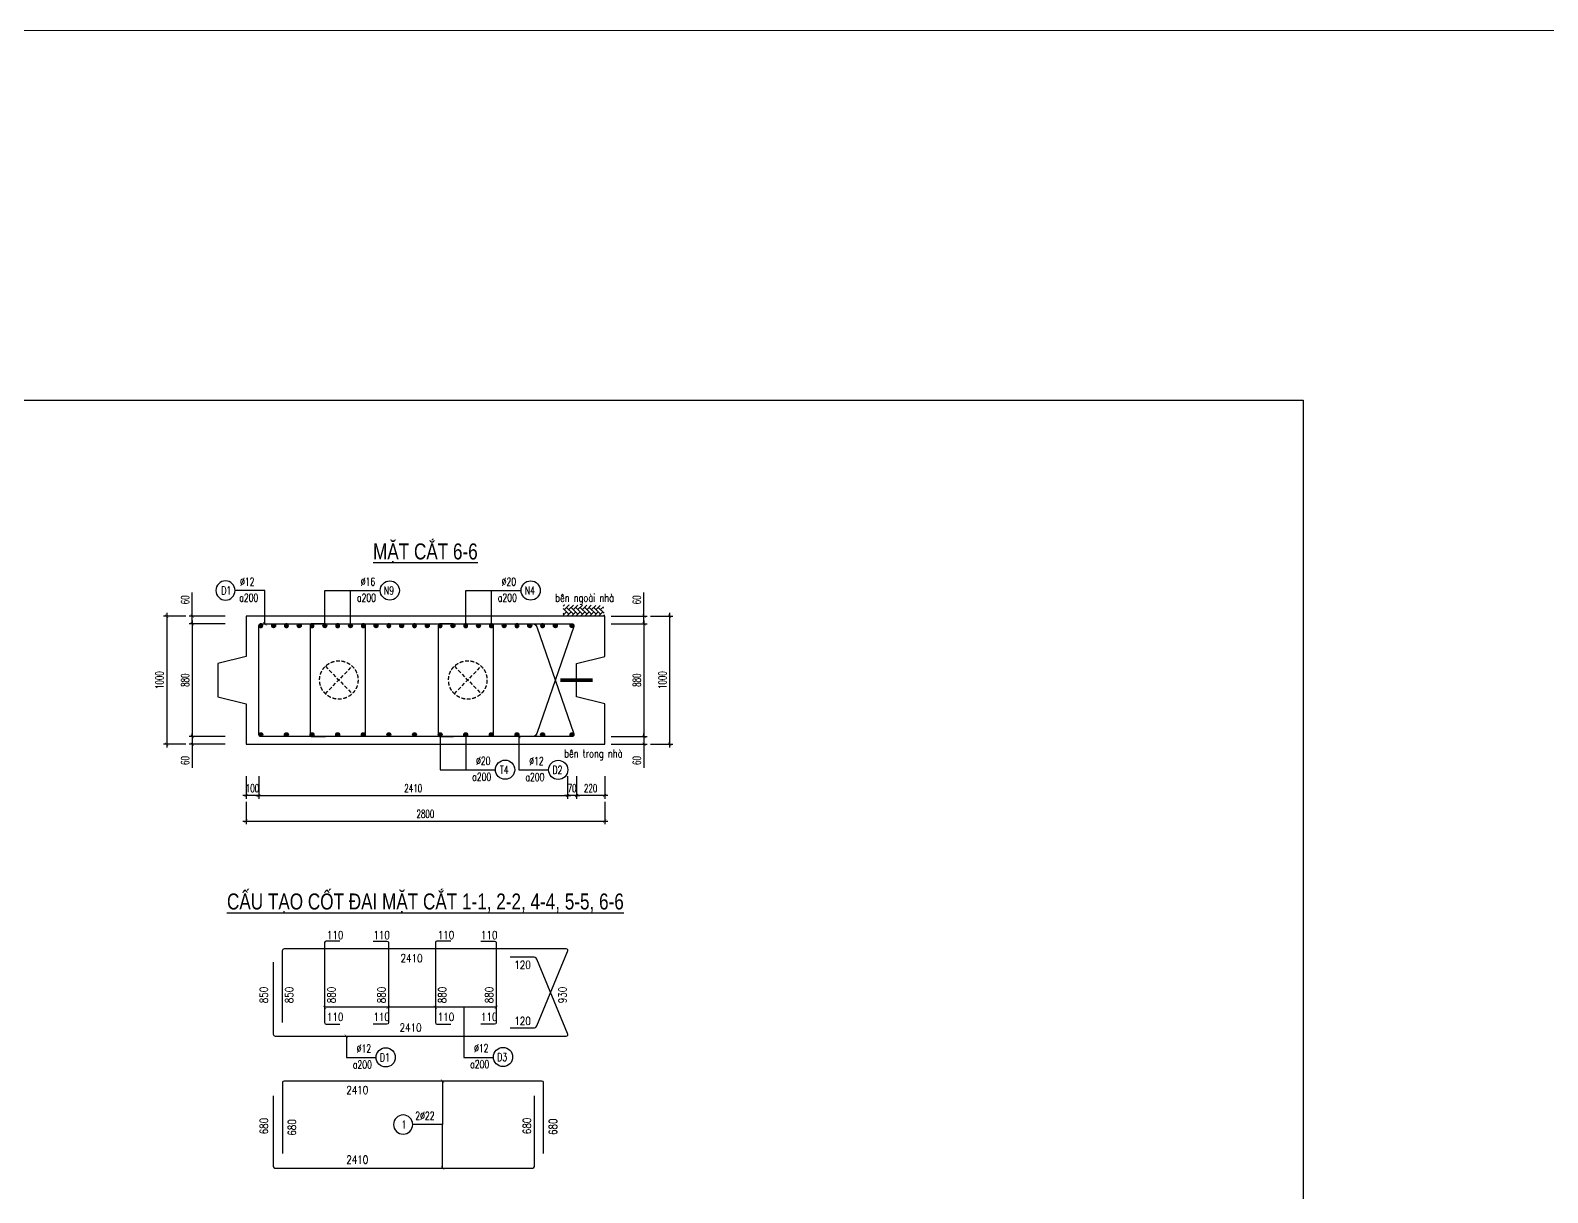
# Model space of a CAD drawing. Header units: millimetres. Extents: x -143483 to 1166745, y -1448440 to -1202244.
# Drawn here: x 18695 to 66085, y -1408353 to -1372063 of the extents above; entities that cross this region are included whole.
import ezdxf
from ezdxf.enums import TextEntityAlignment as Align

# ---------------------------------------------------------------- set-up
doc = ezdxf.new("R2010")
doc.units = ezdxf.units.MM
doc.header["$LTSCALE"] = 30
doc.header["$PDMODE"] = 3
doc.linetypes.add('DASHED', pattern=[19.05, 12.7, -6.35])
doc.layers.get('0').update_dxf_attribs({"lineweight": 9})
doc.layers.get('Defpoints').update_dxf_attribs({"lineweight": 9})
for name, color, linetype in [('ccu11-Cotthep', 9, 'Continuous'), ('ccu11-Dim', 8, 'Continuous'), ('ccu11-Hatch', 8, 'Continuous'), ('ccu11-Text', 31, 'Continuous'), ('ccu11-Thay', 7, 'Continuous'), ('ccu11-Thep', 4, 'Continuous'), ('ccu11-Thep doc', 4, 'Continuous'), ('ccu11-Thepdai', 6, 'Continuous')]:
    doc.layers.add(name, color=color, linetype=linetype)
doc.layers.add('ccu11-Khuat', color=9, linetype='DASHED', lineweight=30)
doc.layers.add('Vicom_thep doc', color=1, linetype='Continuous', lineweight=35)
doc.styles.add('ccu11-dim', font='vnsimli.shx', dxfattribs={"width": 0.65, "bigfont": 'bigfont.shx'})
doc.styles.add('ccu11-VnAvH-B', font='VHAVANB.TTF')
doc.styles.add('ccu11-vnsimli', font='vnsimli.shx', dxfattribs={"width": 0.8, "bigfont": 'vns.shx'})
doc.styles.add('ccu11-vnsimple', font='vnsimple.shx', dxfattribs={"bigfont": 'bigfont.shx'})
doc.styles.add('ccu11_simli', font='vnsimli.shx', dxfattribs={"width": 0.8})
doc.dimstyles.new('ccu11-100', dxfattribs={"dimscale": 100, "dimtxt": 2.5, "dimasz": 1, "dimexe": 1, "dimexo": 2, "dimgap": 1, "dimtad": 1, "dimdec": 0, "dimdsep": 46, "dimtxsty": 'ccu11-dim', "dimblk": 'ARCHTICK', "dimcen": -1, "dimdle": 1, "dimclrd": 256, "dimclre": 256, "dimclrt": 3, "dimadec": 0, "dimazin": 2, "dimtfac": 0.1, "dimtdec": 0, "dimtmove": 0, "dimatfit": 1, "dimldrblk": 'ARCHTICK', "dimfxl": 0, "dimtvp": 0.833333, "dimtolj": 1, "dimtzin": 12, "dimarcsym": 0})
doc.dimstyles.new('ccu11-100x4', dxfattribs={"dimscale": 100, "dimtxt": 2.5, "dimasz": 1, "dimexe": 1, "dimexo": 2, "dimgap": 1, "dimtad": 1, "dimdec": 0, "dimlfac": 0.25, "dimdsep": 46, "dimtxsty": 'ccu11-dim', "dimblk": 'ARCHTICK', "dimcen": -1, "dimdle": 1, "dimclrd": 256, "dimclre": 256, "dimclrt": 3, "dimadec": 0, "dimazin": 2, "dimtfac": 0.1, "dimtdec": 0, "dimtmove": 0, "dimatfit": 1, "dimldrblk": 'ARCHTICK', "dimfxl": 0, "dimtvp": 0.833333, "dimtolj": 1, "dimtzin": 12, "dimarcsym": 0})

# ---------------------------------------------------------------- blocks, each defined once
blk = doc.blocks.new('_ARCHTICK')
at = {"color": 0, "linetype": 'ByBlock', "const_width": 0.15}
blk.add_lwpolyline([(-0.5, -0.5), (0.5, 0.5)], dxfattribs=at)
blk = doc.blocks.new('SHD')
at = {"layer": 'ccu11-Cotthep'}
blk.add_circle((300, 0), 300, dxfattribs=at)
at = {"layer": 'ccu11-Cotthep', "color": 31, "style": 'ccu11_simli', "width": 0.8}
blk.add_attdef('DK', text='', height=250, dxfattribs=at).set_placement((-101, 65), align=Align.BOTTOM_RIGHT)
blk.add_attdef('KH', text='', height=250, dxfattribs=at).set_placement((300, 0), align=Align.MIDDLE)
blk.add_attdef('KC', text='', height=250, dxfattribs=at).set_placement((-101, -142), align=Align.TOP_RIGHT)
blk = doc.blocks.new('MCT')
at = {"ltscale": 0.005}
for p, q in [((-0.49, 0), (0.49, 0)), ((0.35, -0.35), (-0.35, 0.35)), ((-0.35, -0.35), (0.35, 0.35)), ((0, -0.49), (0, 0.49))]:
    blk.add_line(p, q, dxfattribs=at)
blk.add_circle((0, 0), 0.492, dxfattribs=at)
blk = doc.blocks.new('*U669')
at = {"layer": 'ccu11-Thep doc', "xscale": -121.9200000001001, "yscale": 121.9200000001001, "zscale": 121.92, "rotation": 270}
blk.add_blockref('MCT', (0, 0), dxfattribs=at)
blk = doc.blocks.new('*U670')
at = {"layer": 'ccu11-Thep doc', "color": 0, "linetype": 'ByBlock', "lineweight": -2, "transparency": 16777216}
for p in [(0, 0), (800, 0), (1600, 0), (2400, 0), (3200, 0), (4000, 0), (4800, 0), (5600, 0), (6400, 0), (7200, 0), (8000, 0), (8800, 0)]:
    blk.add_blockref('*U669', p, dxfattribs=at)
blk = doc.blocks.new('*U671')
at = {"layer": 'ccu11-Thep doc', "xscale": -121.9200000001001, "yscale": 121.9200000001001, "zscale": 121.92, "rotation": 270}
blk.add_blockref('MCT', (0, 0), dxfattribs=at)
blk = doc.blocks.new('*U672')
at = {"layer": 'ccu11-Thep doc', "color": 0, "linetype": 'ByBlock', "lineweight": -2, "transparency": 16777216}
for p in [(0, 0), (800, 0), (1600, 0), (2400, 0), (3200, 0), (4000, 0), (4800, 0), (5600, 0), (6400, 0), (7200, 0), (8000, 0), (8800, 0)]:
    blk.add_blockref('*U671', p, dxfattribs=at)
blk = doc.blocks.new('*D718')
at = {"layer": 'ccu11-Dim', "linetype": 'ByBlock', "lineweight": -2, "ltscale": 30, "transparency": 16777216}
for p, q in [((23753, -1390353), (23753, -1389613)), ((24782, -1390353), (23653, -1390353)), ((23753, -1390593), (23753, -1390353)), ((24782, -1390593), (23653, -1390593)), ((23753, -1390593), (23753, -1390693))]:
    blk.add_line(p, q, dxfattribs=at)
at = {"layer": 'Defpoints', "color": 0, "linetype": 'ByBlock', "ltscale": 30, "transparency": 16777216}
for p in [(24982, -1390353), (23753, -1390593), (24982, -1390593)]:
    blk.add_point(p, dxfattribs=at)
at = {"layer": 'ccu11-Dim', "linetype": 'ByBlock', "lineweight": -2, "ltscale": 30, "transparency": 16777216, "xscale": 100, "yscale": 100, "zscale": 100}
for p, rotation in [((23753, -1390353), 270), ((23753, -1390593), 90)]:
    blk.add_blockref('_ARCHTICK', p, dxfattribs=dict(at, rotation=rotation))
at = {"layer": 'ccu11-Dim', "color": 3, "linetype": 'ByBlock', "ltscale": 30, "transparency": 16777216, "insert": (23528, -1389845), "char_height": 250, "attachment_point": 5, "rotation": 90, "style": 'ccu11-dim'}
blk.add_mtext('\\A1;60', dxfattribs=at)
blk = doc.blocks.new('*D719')
at = {"layer": 'ccu11-Dim', "linetype": 'ByBlock', "lineweight": -2, "ltscale": 30, "transparency": 16777216}
for p, q in [((24782, -1390593), (23653, -1390593)), ((23753, -1390493), (23753, -1394213)), ((24782, -1394113), (23653, -1394113))]:
    blk.add_line(p, q, dxfattribs=at)
at = {"layer": 'Defpoints', "color": 0, "linetype": 'ByBlock', "ltscale": 30, "transparency": 16777216}
for p in [(24982, -1390593), (23753, -1394113), (24982, -1394113)]:
    blk.add_point(p, dxfattribs=at)
at = {"layer": 'ccu11-Dim', "linetype": 'ByBlock', "lineweight": -2, "ltscale": 30, "transparency": 16777216, "xscale": 100, "yscale": 100, "zscale": 100}
for p, rotation in [((23753, -1390593), 90), ((23753, -1394113), 270)]:
    blk.add_blockref('_ARCHTICK', p, dxfattribs=dict(at, rotation=rotation))
at = {"layer": 'ccu11-Dim', "color": 3, "linetype": 'ByBlock', "ltscale": 30, "transparency": 16777216, "insert": (23528, -1392353), "char_height": 250, "attachment_point": 5, "rotation": 90, "style": 'ccu11-dim'}
blk.add_mtext('\\A1;880', dxfattribs=at)
blk = doc.blocks.new('*D720')
at = {"layer": 'ccu11-Dim', "linetype": 'ByBlock', "lineweight": -2, "ltscale": 30, "transparency": 16777216}
for p, q in [((24782, -1394113), (23653, -1394113)), ((23753, -1394113), (23753, -1394013)), ((23753, -1394113), (23753, -1394353)), ((24782, -1394353), (23653, -1394353)), ((23753, -1394353), (23753, -1395093))]:
    blk.add_line(p, q, dxfattribs=at)
at = {"layer": 'Defpoints', "color": 0, "linetype": 'ByBlock', "ltscale": 30, "transparency": 16777216}
for p in [(23753, -1394113), (24982, -1394113), (24982, -1394353)]:
    blk.add_point(p, dxfattribs=at)
at = {"layer": 'ccu11-Dim', "linetype": 'ByBlock', "lineweight": -2, "ltscale": 30, "transparency": 16777216, "xscale": 100, "yscale": 100, "zscale": 100}
for p, rotation in [((23753, -1394113), 270), ((23753, -1394353), 90)]:
    blk.add_blockref('_ARCHTICK', p, dxfattribs=dict(at, rotation=rotation))
at = {"layer": 'ccu11-Dim', "color": 3, "linetype": 'ByBlock', "ltscale": 30, "transparency": 16777216, "insert": (23528, -1394861), "char_height": 250, "attachment_point": 5, "rotation": 90, "style": 'ccu11-dim'}
blk.add_mtext('\\A1;60', dxfattribs=at)
blk = doc.blocks.new('*D721')
at = {"layer": 'ccu11-Dim', "linetype": 'ByBlock', "lineweight": -2, "ltscale": 30, "transparency": 16777216}
for p, q in [((23553, -1390353), (22853, -1390353)), ((22953, -1390253), (22953, -1394453)), ((23553, -1394353), (22853, -1394353))]:
    blk.add_line(p, q, dxfattribs=at)
at = {"layer": 'Defpoints', "color": 0, "linetype": 'ByBlock', "ltscale": 30, "transparency": 16777216}
for p in [(23753, -1390353), (22953, -1394353), (23753, -1394353)]:
    blk.add_point(p, dxfattribs=at)
at = {"layer": 'ccu11-Dim', "linetype": 'ByBlock', "lineweight": -2, "ltscale": 30, "transparency": 16777216, "xscale": 100, "yscale": 100, "zscale": 100}
for p, rotation in [((22953, -1390353), 90), ((22953, -1394353), 270)]:
    blk.add_blockref('_ARCHTICK', p, dxfattribs=dict(at, rotation=rotation))
at = {"layer": 'ccu11-Dim', "color": 3, "linetype": 'ByBlock', "ltscale": 30, "transparency": 16777216, "insert": (22728, -1392353), "char_height": 250, "attachment_point": 5, "rotation": 90, "style": 'ccu11-dim'}
blk.add_mtext('\\A1;1000', dxfattribs=at)
blk = doc.blocks.new('*D722')
at = {"layer": 'ccu11-Dim', "linetype": 'ByBlock', "lineweight": -2, "ltscale": 30, "transparency": 16777216}
for p, q in [((35753, -1395353), (35753, -1396053)), ((36633, -1395353), (36633, -1396053)), ((36733, -1395953), (35653, -1395953))]:
    blk.add_line(p, q, dxfattribs=at)
at = {"layer": 'Defpoints', "color": 0, "linetype": 'ByBlock', "ltscale": 30, "transparency": 16777216}
for p in [(35753, -1395153), (36633, -1395153), (35753, -1395953)]:
    blk.add_point(p, dxfattribs=at)
at = {"layer": 'ccu11-Dim', "linetype": 'ByBlock', "lineweight": -2, "ltscale": 30, "transparency": 16777216, "xscale": 100, "yscale": 100, "zscale": 100, "rotation": 180}
blk.add_blockref('_ARCHTICK', (35753, -1395953), dxfattribs=at)
at = {"layer": 'ccu11-Dim', "linetype": 'ByBlock', "lineweight": -2, "ltscale": 30, "transparency": 16777216, "xscale": 100, "yscale": 100, "zscale": 100}
blk.add_blockref('_ARCHTICK', (36633, -1395953), dxfattribs=at)
at = {"layer": 'ccu11-Dim', "color": 3, "linetype": 'ByBlock', "ltscale": 30, "transparency": 16777216, "insert": (36193, -1395728), "char_height": 250, "attachment_point": 5, "style": 'ccu11-dim'}
blk.add_mtext('\\A1;220', dxfattribs=at)
blk = doc.blocks.new('*D723')
at = {"layer": 'ccu11-Dim', "linetype": 'ByBlock', "lineweight": -2, "ltscale": 30, "transparency": 16777216}
for p, q in [((25433, -1396153), (25433, -1396853)), ((36633, -1396153), (36633, -1396853)), ((25333, -1396753), (36733, -1396753))]:
    blk.add_line(p, q, dxfattribs=at)
at = {"layer": 'Defpoints', "color": 0, "linetype": 'ByBlock', "ltscale": 30, "transparency": 16777216}
for p in [(25433, -1395953), (36633, -1395953), (36633, -1396753)]:
    blk.add_point(p, dxfattribs=at)
at = {"layer": 'ccu11-Dim', "linetype": 'ByBlock', "lineweight": -2, "ltscale": 30, "transparency": 16777216, "xscale": 100, "yscale": 100, "zscale": 100, "rotation": 180}
blk.add_blockref('_ARCHTICK', (25433, -1396753), dxfattribs=at)
at = {"layer": 'ccu11-Dim', "linetype": 'ByBlock', "lineweight": -2, "ltscale": 30, "transparency": 16777216, "xscale": 100, "yscale": 100, "zscale": 100}
blk.add_blockref('_ARCHTICK', (36633, -1396753), dxfattribs=at)
at = {"layer": 'ccu11-Dim', "color": 3, "linetype": 'ByBlock', "ltscale": 30, "transparency": 16777216, "insert": (31033, -1396528), "char_height": 250, "attachment_point": 5, "style": 'ccu11-dim'}
blk.add_mtext('\\A1;2800', dxfattribs=at)
blk = doc.blocks.new('*D724')
at = {"layer": 'ccu11-Dim', "linetype": 'ByBlock', "lineweight": -2, "ltscale": 30, "transparency": 16777216}
for p, q in [((35473, -1395353), (35473, -1396053)), ((35753, -1395353), (35753, -1396053)), ((35473, -1395953), (35373, -1395953)), ((35753, -1395953), (35473, -1395953)), ((35753, -1395953), (35853, -1395953))]:
    blk.add_line(p, q, dxfattribs=at)
at = {"layer": 'Defpoints', "color": 0, "linetype": 'ByBlock', "ltscale": 30, "transparency": 16777216}
for p in [(35473, -1395153), (35753, -1395153), (35473, -1395953)]:
    blk.add_point(p, dxfattribs=at)
at = {"layer": 'ccu11-Dim', "linetype": 'ByBlock', "lineweight": -2, "ltscale": 30, "transparency": 16777216, "xscale": 100, "yscale": 100, "zscale": 100}
blk.add_blockref('_ARCHTICK', (35473, -1395953), dxfattribs=at)
at = {"layer": 'ccu11-Dim', "linetype": 'ByBlock', "lineweight": -2, "ltscale": 30, "transparency": 16777216, "xscale": 100, "yscale": 100, "zscale": 100, "rotation": 180}
blk.add_blockref('_ARCHTICK', (35753, -1395953), dxfattribs=at)
at = {"layer": 'ccu11-Dim', "color": 3, "linetype": 'ByBlock', "ltscale": 30, "transparency": 16777216, "insert": (35613, -1395728), "char_height": 250, "attachment_point": 5, "style": 'ccu11-dim'}
blk.add_mtext('\\A1;70', dxfattribs=at)
blk = doc.blocks.new('*D725')
at = {"layer": 'ccu11-Dim', "linetype": 'ByBlock', "lineweight": -2, "ltscale": 30, "transparency": 16777216}
for p, q in [((25833, -1395353), (25833, -1396053)), ((35473, -1395353), (35473, -1396053)), ((25733, -1395953), (35573, -1395953))]:
    blk.add_line(p, q, dxfattribs=at)
at = {"layer": 'Defpoints', "color": 0, "linetype": 'ByBlock', "ltscale": 30, "transparency": 16777216}
for p in [(25833, -1395153), (35473, -1395153), (35473, -1395953)]:
    blk.add_point(p, dxfattribs=at)
at = {"layer": 'ccu11-Dim', "linetype": 'ByBlock', "lineweight": -2, "ltscale": 30, "transparency": 16777216, "xscale": 100, "yscale": 100, "zscale": 100, "rotation": 180}
blk.add_blockref('_ARCHTICK', (25833, -1395953), dxfattribs=at)
at = {"layer": 'ccu11-Dim', "linetype": 'ByBlock', "lineweight": -2, "ltscale": 30, "transparency": 16777216, "xscale": 100, "yscale": 100, "zscale": 100}
blk.add_blockref('_ARCHTICK', (35473, -1395953), dxfattribs=at)
at = {"layer": 'ccu11-Dim', "color": 3, "linetype": 'ByBlock', "ltscale": 30, "transparency": 16777216, "insert": (30653, -1395728), "char_height": 250, "attachment_point": 5, "style": 'ccu11-dim'}
blk.add_mtext('\\A1;2410', dxfattribs=at)
blk = doc.blocks.new('*D726')
at = {"layer": 'ccu11-Dim', "linetype": 'ByBlock', "lineweight": -2, "ltscale": 30, "transparency": 16777216}
for p, q in [((25433, -1395353), (25433, -1396053)), ((25833, -1395353), (25833, -1396053)), ((25433, -1395953), (25333, -1395953)), ((25833, -1395953), (25433, -1395953)), ((25833, -1395953), (25933, -1395953))]:
    blk.add_line(p, q, dxfattribs=at)
at = {"layer": 'Defpoints', "color": 0, "linetype": 'ByBlock', "ltscale": 30, "transparency": 16777216}
for p in [(25433, -1395153), (25833, -1395153), (25433, -1395953)]:
    blk.add_point(p, dxfattribs=at)
at = {"layer": 'ccu11-Dim', "linetype": 'ByBlock', "lineweight": -2, "ltscale": 30, "transparency": 16777216, "xscale": 100, "yscale": 100, "zscale": 100}
blk.add_blockref('_ARCHTICK', (25433, -1395953), dxfattribs=at)
at = {"layer": 'ccu11-Dim', "linetype": 'ByBlock', "lineweight": -2, "ltscale": 30, "transparency": 16777216, "xscale": 100, "yscale": 100, "zscale": 100, "rotation": 180}
blk.add_blockref('_ARCHTICK', (25833, -1395953), dxfattribs=at)
at = {"layer": 'ccu11-Dim', "color": 3, "linetype": 'ByBlock', "ltscale": 30, "transparency": 16777216, "insert": (25633, -1395728), "char_height": 250, "attachment_point": 5, "style": 'ccu11-dim'}
blk.add_mtext('\\A1;100', dxfattribs=at)
blk = doc.blocks.new('*D727')
at = {"layer": 'ccu11-Dim', "linetype": 'ByBlock', "lineweight": -2, "ltscale": 30, "transparency": 16777216}
for p, q in [((37861, -1390353), (37861, -1389613)), ((36833, -1390353), (37961, -1390353)), ((37861, -1390593), (37861, -1390353)), ((36833, -1390593), (37961, -1390593)), ((37861, -1390593), (37861, -1390693))]:
    blk.add_line(p, q, dxfattribs=at)
at = {"layer": 'Defpoints', "color": 0, "linetype": 'ByBlock', "ltscale": 30, "transparency": 16777216}
for p in [(36633, -1390353), (36633, -1390593), (37861, -1390593)]:
    blk.add_point(p, dxfattribs=at)
at = {"layer": 'ccu11-Dim', "linetype": 'ByBlock', "lineweight": -2, "ltscale": 30, "transparency": 16777216, "xscale": 100, "yscale": 100, "zscale": 100}
for p, rotation in [((37861, -1390353), 270), ((37861, -1390593), 90)]:
    blk.add_blockref('_ARCHTICK', p, dxfattribs=dict(at, rotation=rotation))
at = {"layer": 'ccu11-Dim', "color": 3, "linetype": 'ByBlock', "ltscale": 30, "transparency": 16777216, "insert": (37636, -1389845), "char_height": 250, "attachment_point": 5, "rotation": 90, "style": 'ccu11-dim'}
blk.add_mtext('\\A1;60', dxfattribs=at)
blk = doc.blocks.new('*D728')
at = {"layer": 'ccu11-Dim', "linetype": 'ByBlock', "lineweight": -2, "ltscale": 30, "transparency": 16777216}
for p, q in [((36833, -1390593), (37961, -1390593)), ((37861, -1390493), (37861, -1394213)), ((36833, -1394113), (37961, -1394113))]:
    blk.add_line(p, q, dxfattribs=at)
at = {"layer": 'Defpoints', "color": 0, "linetype": 'ByBlock', "ltscale": 30, "transparency": 16777216}
for p in [(36633, -1390593), (36633, -1394113), (37861, -1394113)]:
    blk.add_point(p, dxfattribs=at)
at = {"layer": 'ccu11-Dim', "linetype": 'ByBlock', "lineweight": -2, "ltscale": 30, "transparency": 16777216, "xscale": 100, "yscale": 100, "zscale": 100}
for p, rotation in [((37861, -1390593), 90), ((37861, -1394113), 270)]:
    blk.add_blockref('_ARCHTICK', p, dxfattribs=dict(at, rotation=rotation))
at = {"layer": 'ccu11-Dim', "color": 3, "linetype": 'ByBlock', "ltscale": 30, "transparency": 16777216, "insert": (37636, -1392353), "char_height": 250, "attachment_point": 5, "rotation": 90, "style": 'ccu11-dim'}
blk.add_mtext('\\A1;880', dxfattribs=at)
blk = doc.blocks.new('*D729')
at = {"layer": 'ccu11-Dim', "linetype": 'ByBlock', "lineweight": -2, "ltscale": 30, "transparency": 16777216}
for p, q in [((36833, -1394113), (37961, -1394113)), ((37861, -1394113), (37861, -1394013)), ((37861, -1394113), (37861, -1394353)), ((36833, -1394353), (37961, -1394353)), ((37861, -1394353), (37861, -1395093))]:
    blk.add_line(p, q, dxfattribs=at)
at = {"layer": 'Defpoints', "color": 0, "linetype": 'ByBlock', "ltscale": 30, "transparency": 16777216}
for p in [(36633, -1394113), (37861, -1394113), (36633, -1394353)]:
    blk.add_point(p, dxfattribs=at)
at = {"layer": 'ccu11-Dim', "linetype": 'ByBlock', "lineweight": -2, "ltscale": 30, "transparency": 16777216, "xscale": 100, "yscale": 100, "zscale": 100}
for p, rotation in [((37861, -1394113), 270), ((37861, -1394353), 90)]:
    blk.add_blockref('_ARCHTICK', p, dxfattribs=dict(at, rotation=rotation))
at = {"layer": 'ccu11-Dim', "color": 3, "linetype": 'ByBlock', "ltscale": 30, "transparency": 16777216, "insert": (37636, -1394861), "char_height": 250, "attachment_point": 5, "rotation": 90, "style": 'ccu11-dim'}
blk.add_mtext('\\A1;60', dxfattribs=at)
blk = doc.blocks.new('*D730')
at = {"layer": 'ccu11-Dim', "linetype": 'ByBlock', "lineweight": -2, "ltscale": 30, "transparency": 16777216}
for p, q in [((38061, -1390353), (38761, -1390353)), ((38661, -1390253), (38661, -1394453)), ((38061, -1394353), (38761, -1394353))]:
    blk.add_line(p, q, dxfattribs=at)
at = {"layer": 'Defpoints', "color": 0, "linetype": 'ByBlock', "ltscale": 30, "transparency": 16777216}
for p in [(37861, -1390353), (37861, -1394353), (38661, -1394353)]:
    blk.add_point(p, dxfattribs=at)
at = {"layer": 'ccu11-Dim', "linetype": 'ByBlock', "lineweight": -2, "ltscale": 30, "transparency": 16777216, "xscale": 100, "yscale": 100, "zscale": 100}
for p, rotation in [((38661, -1390353), 90), ((38661, -1394353), 270)]:
    blk.add_blockref('_ARCHTICK', p, dxfattribs=dict(at, rotation=rotation))
at = {"layer": 'ccu11-Dim', "color": 3, "linetype": 'ByBlock', "ltscale": 30, "transparency": 16777216, "insert": (38436, -1392353), "char_height": 250, "attachment_point": 5, "rotation": 90, "style": 'ccu11-dim'}
blk.add_mtext('\\A1;1000', dxfattribs=at)
blk = doc.blocks.new('ccu11_block_thep')
at = {"layer": 'ccu11-Thep', "color": 3}
for p, q in [((-0.4, 0), (0.4, 0)), ((-0.28, 0.28), (0.28, -0.28)), ((0.28, 0.28), (-0.28, -0.28)), ((0, 0.4), (0, -0.4))]:
    blk.add_line(p, q, dxfattribs=at)
at = {"layer": 'ccu11-Thep', "color": 1, "const_width": 0.0667}
blk.add_lwpolyline([(-0.4, 0, 1), (0.4, 0, 1), (-0.4, 0, 1)], format="xyb", dxfattribs=at)
at = {"layer": 'ccu11-Thep', "color": 1}
blk.add_circle((0, 0), 0.4, dxfattribs=at)
blk = doc.blocks.new('*U673')
at = {"layer": 'Vicom_thep doc', "xscale": -150, "yscale": 150, "zscale": 150, "rotation": 180}
blk.add_blockref('ccu11_block_thep', (0, 0), dxfattribs=at)
blk = doc.blocks.new('*U674')
at = {"layer": 'ccu11-Thep doc', "color": 0, "linetype": 'ByBlock', "lineweight": -2, "transparency": 16777216}
for p in [(0, 0), (800, 0), (1600, 0), (2400, 0), (3200, 0), (4000, 0), (4800, 0), (5600, 0), (6400, 0), (7200, 0), (8000, 0), (8800, 0)]:
    blk.add_blockref('*U673', p, dxfattribs=at)

msp = doc.modelspace()

# ---------------------------------------------------------------- hatches: boundary and pattern name
at = {"layer": 'ccu11-Hatch', "ltscale": 10}
h = msp.add_hatch(dxfattribs=at)
h.set_pattern_fill('AR-HBONE', color=256, scale=25, angle=270, style=0)
h.set_pattern_definition([(45, (-3226509.98, 386103.2), (141.4213562, 4e-14), [300, -100]), (315, (-3226439.27, 386173.91), (141.4213562, 4e-14), [300, -100])])
h.paths.add_polyline_path([(35340.52, -1390000.27), (35340.52, -1390352.99), (36632.88, -1390352.99), (36590.02, -1390021.69)])

# ---------------------------------------------------------------- linework, layer by layer
at = {"layer": 'ccu11-Khuat', "ltscale": 0.3}
for p, q in [((27910.3, -1391917.28), (28748.53, -1392775.98)), ((27910.3, -1392775.98), (28748.53, -1391917.28)), ((31937.54, -1391917.28), (32775.77, -1392775.98)), ((31937.54, -1392775.98), (32775.77, -1391917.28))]:
    msp.add_line(p, q, dxfattribs=at)
for centre in [(28329.42, -1392346.63), (32356.65, -1392346.63)]:
    msp.add_circle(centre, 600, dxfattribs=at)
at = {"layer": 'ccu11-Thay'}
for p, q in [((36632.88, -1390352.99), (25432.88, -1390352.99)), ((25432.88, -1390352.99), (25432.88, -1391612.99)), ((36632.88, -1391612.99), (36632.88, -1390352.99)), ((25432.88, -1391612.99), (24553.11, -1391832.99)), ((24553.11, -1391832.99), (24553.11, -1392872.99)), ((35753.11, -1391832.99), (36632.88, -1391612.99)), ((35753.11, -1392872.99), (35753.11, -1391832.99)), ((24553.11, -1392872.99), (25432.88, -1393092.99)), ((25432.88, -1393092.99), (25432.88, -1394352.99)), ((36632.88, -1393092.99), (35753.11, -1392872.99)), ((36632.88, -1394352.99), (36632.88, -1393092.99)), ((25432.88, -1394352.99), (36632.88, -1394352.99))]:
    msp.add_line(p, q, dxfattribs=at)
msp.add_lwpolyline([(-25652.83, -1383610.64), (58447.17, -1383610.64), (58447.17, -1443081.35), (-25652.83, -1443081.35)], close=True, dxfattribs=at)
at = {"layer": 'ccu11-Thep', "const_width": 120}
msp.add_lwpolyline([(35252.88, -1392352.99), (36252.88, -1392352.99)], dxfattribs=at)
at = {"layer": 'ccu11-Thepdai'}
for points in [[(33684.67, -1390592.99), (34405.14, -1390592.99, -0.23620228), (34516.91, -1390685.74), (35670.79, -1394032.49, -0.5204497), (35614.4, -1394112.99), (25882.88, -1394112.99, -0.41421356), (25832.88, -1394062.99), (25832.88, -1390642.99, -0.41421356), (25882.88, -1390592.99), (35614.4, -1390592.99, -0.5204497), (35670.79, -1390673.49), (34516.91, -1394020.24, -0.23620228), (34405.14, -1394112.99), (33684.67, -1394112.99)], [(27913.56, -1390592.99), (27493.56, -1390592.99, 0.41421356), (27433.56, -1390652.99), (27433.56, -1394052.99, 0.41421356), (27493.56, -1394112.99), (27913.56, -1394112.99)], [(28673.56, -1390592.99), (29093.56, -1390592.99, -0.41421356), (29153.56, -1390652.99), (29153.56, -1394052.99, -0.41421356), (29093.56, -1394112.99), (28673.56, -1394112.99)], [(31913.56, -1390592.99), (31493.56, -1390592.99, 0.41421356), (31433.56, -1390652.99), (31433.56, -1394052.99, 0.41421356), (31493.56, -1394112.99), (31913.56, -1394112.99)], [(32673.56, -1390592.99), (33093.56, -1390592.99, -0.41421356), (33153.56, -1390652.99), (33153.56, -1394052.99, -0.41421356), (33093.56, -1394112.99), (32673.56, -1394112.99)], [(33685.39, -1403210.33), (34405.85, -1403210.33, 0.26628921), (34517.62, -1403146.26), (35471.07, -1400826.75, 0.64209887), (35433.23, -1400744.07), (26623.52, -1400744.07, 0.41421356), (26563.52, -1400804.07), (26563.52, -1403038.05)], [(26283.23, -1401154.54), (26283.23, -1403404.07, 0.41421356), (26343.23, -1403464.07), (35434.21, -1403464.07, 0.65283078), (35471.05, -1403380.26), (34510.14, -1401063.07, 0.30093739), (34398.37, -1400999), (33685.39, -1400999)], [(34721.25, -1407127.78), (34721.25, -1404917.78, 0.41421356), (34671.25, -1404867.78), (26618.23, -1404867.78, 0.41421356), (26568.23, -1404917.78), (26568.23, -1407127.78)]]:
    msp.add_lwpolyline(points, format="xyb", dxfattribs=at)
at = {"layer": 'ccu11-Thepdai', "flags": 128}
for points in [[(28363.23, -1400496.82), (27933.23, -1400496.82, 0.38911631), (27883.23, -1400546.82), (27883.23, -1402991.59), (27883.23, -1403043.88, 0.38911631), (27933.23, -1403093.88), (28363.23, -1403093.88)], [(29403.57, -1400496.82), (29833.57, -1400496.82, -0.38911631), (29883.57, -1400546.82), (29883.57, -1402991.59), (29883.57, -1403043.88, -0.38911631), (29833.57, -1403093.88), (29403.57, -1403093.88)], [(31823.94, -1400496.82), (31393.94, -1400496.82, 0.38911631), (31343.94, -1400546.82), (31343.94, -1402991.59), (31343.94, -1403043.88, 0.38911631), (31393.94, -1403093.88), (31823.94, -1403093.88)], [(32764.77, -1400496.82), (33194.77, -1400496.82, -0.38911631), (33244.77, -1400546.82), (33244.77, -1402991.59), (33244.77, -1403043.88, -0.38911631), (33194.77, -1403093.88), (32764.77, -1403093.88)]]:
    msp.add_lwpolyline(points, format="xyb", dxfattribs=at)
at = {"layer": 'ccu11-Thepdai', "linetype": 'ByBlock', "ltscale": 30}
msp.add_lwpolyline([(26283.23, -1405327.78), (26283.23, -1407537.78, 0.41421356), (26333.23, -1407587.78), (34386.25, -1407587.78, 0.41421356), (34436.25, -1407537.78), (34436.25, -1405327.78)], format="xyb", dxfattribs=at)
at = {"layer": 'Defpoints', "color": 2}
msp.add_line((-139032.75, -1372063.17), (1166744.68, -1372063.17), dxfattribs=at)

# ---------------------------------------------------------------- block references
at = {"layer": 'ccu11-Cotthep'}
ref = msp.add_blockref('SHD', (25089.04, -1389552.63), dxfattribs=dict(at, xscale=-1))
ref.add_attrib('KH', 'D1', dxfattribs={"color": 31, "height": 250, "style": 'ccu11-vnsimple', "width": 0.7}).set_placement((24814.04, -1389552.63), align=Align.MIDDLE_CENTER)
ref.add_attrib('KC', 'a200', dxfattribs={"color": 31, "height": 250, "style": 'ccu11-vnsimple', "width": 0.7}).set_placement((25517.62, -1389652.63), align=Align.TOP_CENTER)
ref.add_attrib('DK', '`12', dxfattribs={"color": 31, "height": 250, "style": 'ccu11-vnsimple', "width": 0.7}).set_placement((25469.83, -1389477.63), align=Align.BOTTOM_CENTER)
ref = msp.add_blockref('SHD', (29621.88, -1389552.63), dxfattribs=at)
ref.add_attrib('KH', 'N9', dxfattribs={"color": 31, "height": 250, "style": 'ccu11-vnsimple', "width": 0.7}).set_placement((29896.88, -1389552.63), align=Align.MIDDLE_CENTER)
ref.add_attrib('KC', 'a200', dxfattribs={"color": 31, "height": 250, "style": 'ccu11-vnsimple', "width": 0.7}).set_placement((29193.3, -1389652.63), align=Align.TOP_CENTER)
ref.add_attrib('DK', '`16', dxfattribs={"color": 31, "height": 250, "style": 'ccu11-vnsimple', "width": 0.7}).set_placement((29241.09, -1389477.63), align=Align.BOTTOM_CENTER)
ref = msp.add_blockref('SHD', (34021.88, -1389552.63), dxfattribs=at)
ref.add_attrib('KH', 'N4', dxfattribs={"color": 31, "height": 250, "style": 'ccu11-vnsimple', "width": 0.7}).set_placement((34296.88, -1389552.63), align=Align.MIDDLE_CENTER)
ref.add_attrib('KC', 'a200', dxfattribs={"color": 31, "height": 250, "style": 'ccu11-vnsimple', "width": 0.7}).set_placement((33593.3, -1389652.63), align=Align.TOP_CENTER)
ref.add_attrib('DK', '`20', dxfattribs={"color": 31, "height": 250, "style": 'ccu11-vnsimple', "width": 0.7}).set_placement((33641.09, -1389477.63), align=Align.BOTTOM_CENTER)
ref = msp.add_blockref('SHD', (33221.88, -1395148.35), dxfattribs=at)
ref.add_attrib('KH', 'T4', dxfattribs={"color": 31, "height": 250, "style": 'ccu11-vnsimple', "width": 0.7}).set_placement((33496.88, -1395148.35), align=Align.MIDDLE_CENTER)
ref.add_attrib('KC', 'a200', dxfattribs={"color": 31, "height": 250, "style": 'ccu11-vnsimple', "width": 0.7}).set_placement((32793.3, -1395248.35), align=Align.TOP_CENTER)
ref.add_attrib('DK', '`20', dxfattribs={"color": 31, "height": 250, "style": 'ccu11-vnsimple', "width": 0.7}).set_placement((32841.09, -1395073.35), align=Align.BOTTOM_CENTER)
ref = msp.add_blockref('SHD', (34882.51, -1395153.35), dxfattribs=at)
ref.add_attrib('KH', 'D2', dxfattribs={"color": 31, "height": 250, "style": 'ccu11-vnsimple', "width": 0.7}).set_placement((35157.51, -1395153.35), align=Align.MIDDLE_CENTER)
ref.add_attrib('KC', 'a200', dxfattribs={"color": 31, "height": 250, "style": 'ccu11-vnsimple', "width": 0.7}).set_placement((34453.93, -1395253.35), align=Align.TOP_CENTER)
ref.add_attrib('DK', '`12', dxfattribs={"color": 31, "height": 250, "style": 'ccu11-vnsimple', "width": 0.7}).set_placement((34501.73, -1395078.35), align=Align.BOTTOM_CENTER)
at = {"layer": 'ccu11-Cotthep', "yscale": 100, "zscale": 100, "rotation": 180}
for p, xscale in [((27883.23, -1402567.18), -100), ((29867.37, -1402567.18), 100), ((31343.94, -1402567.18), -100)]:
    msp.add_blockref('_ARCHTICK', p, dxfattribs=dict(at, xscale=xscale))
at = {"layer": 'ccu11-Cotthep'}
ref = msp.add_blockref('SHD', (29493.82, -1404130.03), dxfattribs=at)
ref.add_attrib('KH', 'D1', dxfattribs={"color": 31, "height": 250, "style": 'ccu11-vnsimple', "width": 0.7}).set_placement((29768.82, -1404130.03), align=Align.MIDDLE_CENTER)
ref.add_attrib('KC', 'a200', dxfattribs={"color": 31, "height": 250, "style": 'ccu11-vnsimple', "width": 0.7}).set_placement((29065.24, -1404230.03), align=Align.TOP_CENTER)
ref.add_attrib('DK', '`12', dxfattribs={"color": 31, "height": 250, "style": 'ccu11-vnsimple', "width": 0.7}).set_placement((29113.03, -1404055.03), align=Align.BOTTOM_CENTER)
ref = msp.add_blockref('SHD', (33158.64, -1404119.03), dxfattribs=at)
ref.add_attrib('KH', 'D3', dxfattribs={"color": 31, "height": 250, "style": 'ccu11-vnsimple', "width": 0.7}).set_placement((33433.64, -1404119.03), align=Align.MIDDLE_CENTER)
ref.add_attrib('KC', 'a200', dxfattribs={"color": 31, "height": 250, "style": 'ccu11-vnsimple', "width": 0.7}).set_placement((32730.05, -1404219.03), align=Align.TOP_CENTER)
ref.add_attrib('DK', '`12', dxfattribs={"color": 31, "height": 250, "style": 'ccu11-vnsimple', "width": 0.7}).set_placement((32777.85, -1404044.03), align=Align.BOTTOM_CENTER)
ref = msp.add_blockref('SHD', (30638.27, -1406227.78), dxfattribs=dict(at, xscale=-1))
ref.add_attrib('KH', '1', dxfattribs={"color": 31, "height": 250, "style": 'ccu11-vnsimple', "width": 0.7}).set_placement((30363.27, -1406227.78), align=Align.MIDDLE_CENTER)
ref.add_attrib('DK', '2`22', dxfattribs={"color": 31, "height": 250, "style": 'ccu11-vnsimple', "width": 0.7}).set_placement((31019.05, -1406152.78), align=Align.BOTTOM_CENTER)
at = {"layer": 'ccu11-Thep doc'}
msp.add_blockref('*U670', (25892.88, -1390652.99), dxfattribs=at)
at = {"layer": 'ccu11-Thep doc', "xscale": -1, "rotation": 180}
for name, p in [('*U674', (26292.88, -1390652.99)), ('*U672', (25892.88, -1394052.99))]:
    msp.add_blockref(name, p, dxfattribs=at)
at = {"layer": 'ccu11-Thep doc', "xscale": 121.9200000001001, "yscale": 121.9200000001001, "zscale": 121.9200000001001, "rotation": 90.00000000000001}
for p in [(35613.23, -1390652.99), (35613.23, -1394052.99)]:
    msp.add_blockref('MCT', p, dxfattribs=at)

# ---------------------------------------------------------------- texts
at = {"layer": 'ccu11-Text', "color": 6, "style": 'ccu11-VnAvH-B', "width": 0.8}
for s, p in [('%%UmÆt c¾t 6-6', (31032.88, -1388582.86)), ('%%UcÊu t¹o cèt ®ai mÆt c¾t 1-1, 2-2, 4-4, 5-5, 6-6', (31032.88, -1399512.6))]:
    msp.add_text(s, height=500, dxfattribs=at).set_placement(p, align=Align.CENTER)
at = {"layer": 'ccu11-Text', "linetype": 'Continuous', "style": 'ccu11-vnsimli', "width": 0.75}
for s, p in [('bªn ngoµi nhµ', (36006.11, -1389904.85)), ('bªn trong nhµ', (36278.89, -1394764.89))]:
    msp.add_text(s, height=250, dxfattribs=at).set_placement(p, align=Align.CENTER)
at = {"layer": 'ccu11-Text', "style": 'ccu11-vnsimli', "width": 0.8}
for s, p in [('110', (27958.87, -1400436.39)), ('110', (29407.93, -1400436.39)), ('110', (31419.58, -1400436.39)), ('110', (32769.13, -1400436.39)), ('2410', (30257.51, -1401159.33)), ('120', (33810.63, -1401365.62)), ('110', (27958.87, -1402991.1)), ('110', (29407.93, -1402991.1)), ('110', (31419.58, -1402991.1)), ('110', (32769.13, -1402991.1)), ('2410', (30227.27, -1403324.86)), ('120', (33810.63, -1403118.72)), ('2410', (28563.72, -1405277.81)), ('2410', (28563.72, -1407448.57))]:
    msp.add_text(s, height=250, dxfattribs=at).set_placement(p)
for s, p in [('850', (26110.92, -1402439.8)), ('850', (26906.2, -1402439.8)), ('880', (28225.92, -1402439.8)), ('880', (29790.88, -1402439.8)), ('880', (31686.63, -1402439.8)), ('880', (33152.09, -1402439.8)), ('930', (35440.62, -1402439.8)), ('680', (26114.85, -1406533.26)), ('680', (26990.82, -1406574.58)), ('680', (34331.59, -1406526.57)), ('680', (35143.83, -1406553.95))]:
    msp.add_text(s, height=250, rotation=90, dxfattribs=at).set_placement(p)

# ---------------------------------------------------------------- dimensions: what is measured, and where the dimension line sits
at = {"layer": 'ccu11-Dim', "linetype": 'ByBlock', "ltscale": 30}
for base, p1, p2, angle, picture, middle in [((23753.11, -1390592.99), (24981.51, -1390352.99), (24981.51, -1390592.99), 90, '*D718', (23753.11, -1389845.01)), ((37861.27, -1390592.99), (36632.88, -1390352.99), (36632.88, -1390592.99), 90, '*D727', (37861.27, -1389845.01)), ((23753.11, -1394112.99), (24981.51, -1394352.99), (24981.51, -1394112.99), 270, '*D720', (23753.11, -1394860.98)), ((37861.27, -1394112.99), (36632.88, -1394352.99), (36632.88, -1394112.99), 270, '*D729', (37861.27, -1394860.98))]:
    dim = msp.add_linear_dim(base=base, p1=p1, p2=p2, angle=angle, dimstyle='ccu11-100x4', dxfattribs=at)
    dim.commit()
    dim.dimension.update_dxf_attribs({"geometry": picture, "text_midpoint": middle, "dimtype": 160})
for base, p1, p2, picture, middle in [((22953.11, -1394352.99), (23753.11, -1390352.99), (23753.11, -1394352.99), '*D721', (22728.11, -1392352.99)), ((38661.27, -1394352.99), (37861.27, -1390352.99), (37861.27, -1394352.99), '*D730', (38436.27, -1392352.99))]:
    dim = msp.add_linear_dim(base=base, p1=p1, p2=p2, angle=90, dimstyle='ccu11-100x4', dxfattribs=at)
    dim.commit()
    dim.dimension.update_dxf_attribs({"geometry": picture, "text_midpoint": middle})
for base, p1, p2, picture, middle in [((23753.11, -1394112.99), (24981.51, -1390592.99), (24981.51, -1394112.99), '*D719', (23528.11, -1392352.99)), ((37861.27, -1394112.99), (36632.88, -1390592.99), (36632.88, -1394112.99), '*D728', (37636.27, -1392352.99))]:
    dim = msp.add_linear_dim(base=base, p1=p1, p2=p2, angle=90, dimstyle='ccu11-100x4', override={"dimtmove": 1}, dxfattribs=at)
    dim.commit()
    dim.dimension.update_dxf_attribs({"geometry": picture, "text_midpoint": middle})
for base, p1, p2, picture, middle in [((25432.88, -1395953.35), (25832.88, -1395153.35), (25432.88, -1395153.35), '*D726', (25632.88, -1395728.35)), ((35472.88, -1395953.35), (35752.88, -1395153.35), (35472.88, -1395153.35), '*D724', (35612.88, -1395728.35))]:
    dim = msp.add_linear_dim(base=base, p1=p1, p2=p2, dimstyle='ccu11-100x4', override={"dimtix": 1}, dxfattribs=at)
    dim.commit()
    dim.dimension.update_dxf_attribs({"geometry": picture, "text_midpoint": middle})
for base, p1, p2, picture, middle in [((35472.88, -1395953.35), (25832.88, -1395153.35), (35472.88, -1395153.35), '*D725', (30652.88, -1395728.35)), ((35752.88, -1395953.35), (36632.88, -1395153.35), (35752.88, -1395153.35), '*D722', (36192.88, -1395728.35)), ((36632.88, -1396753.35), (25432.88, -1395953.35), (36632.88, -1395953.35), '*D723', (31032.88, -1396528.35))]:
    dim = msp.add_linear_dim(base=base, p1=p1, p2=p2, dimstyle='ccu11-100x4', dxfattribs=at)
    dim.commit()
    dim.dimension.update_dxf_attribs({"geometry": picture, "text_midpoint": middle})

# ---------------------------------------------------------------- leaders
at = {"layer": 'ccu11-Cotthep', "linetype": 'ByBlock', "ltscale": 30}
for points in [[(26018.04, -1390592.99), (26018.04, -1389552.63), (25089.04, -1389552.63)], [(33953.51, -1394112.99), (33953.51, -1395153.35), (34882.51, -1395153.35)], [(33244.77, -1402567.18), (27883.23, -1402567.18)], [(28564.82, -1403464.07), (28564.82, -1404130.03), (29493.82, -1404130.03)], [(31567.27, -1404867.78), (31567.27, -1406227.78), (30638.27, -1406227.78)], [(31567.27, -1407587.78), (31567.27, -1406227.78), (30638.27, -1406227.78)]]:
    msp.add_leader(points, dimstyle='ccu11-100x4', dxfattribs=at)
at = {"layer": 'ccu11-Cotthep'}
for points in [[(27892.88, -1390652.99), (27892.88, -1389552.63), (29621.88, -1389552.63)], [(28692.88, -1390652.99), (28692.88, -1389552.63), (29621.88, -1389552.63)], [(32292.88, -1390652.99), (32292.88, -1389552.63), (34021.88, -1389552.63)], [(33092.88, -1390652.99), (33092.88, -1389552.63), (34021.88, -1389552.63)], [(31492.88, -1394047.99), (31492.88, -1395148.35), (33221.88, -1395148.35)], [(32292.88, -1394047.99), (32292.88, -1395148.35), (33221.88, -1395148.35)]]:
    msp.add_leader(points, dimstyle='ccu11-100', override={"dimasz": 1.5, "dimgap": 1, "dimtad": 0, "dimldrblk": 'None', "dimfxl": 3, "dimfxlon": 1, "dimtfill": 1, "dimarcsym": 1}, dxfattribs=at)
at = {"layer": 'ccu11-Cotthep', "linetype": 'ByBlock', "ltscale": 30}
msp.add_leader([(32229.52, -1402567.18), (32229.52, -1404130.03), (33158.64, -1404130.03)], dimstyle='ccu11-100x4', override={"dimldrblk": 'None'}, dxfattribs=at)

doc.saveas('drawing.dxf')
